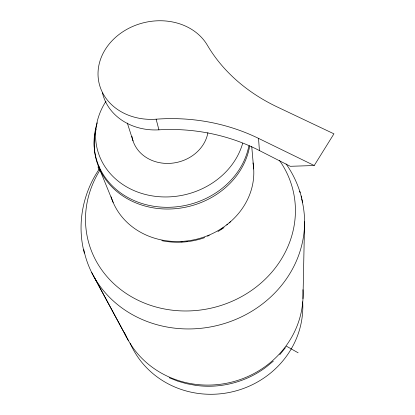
<?xml version="1.0" encoding="UTF-8"?>
<svg xmlns="http://www.w3.org/2000/svg" width="415" height="415" viewBox="0 0 415 415"><rect width="100%" height="100%" fill="white"/><g stroke="black" fill="none" stroke-linecap="round" stroke-linejoin="round"><path stroke-width="0.62" d="M302.981 298.644L304.584 221.698M314.222 165.523L333.935 133.832L277.386 107.029A176.562 141.863 -0.1 0 1 207.417 45.308A57.991 48.788 -13.2 0 0 138.423 24.257A57.991 48.788 -13.2 0 0 98.718 81.459A57.991 48.788 -13.2 0 0 156.128 119.188A199.475 186.226 -22.8 0 1 258.535 138.377L314.222 165.523L290.287 166.301L259.417 150.552C228.582 134.776 193.463 127.773 158.929 129.833A56.948 48.928 -10.2 0 1 102.443 92.877M99.725 168.371C82.746 192.679 76.625 224.406 84.359 253.134M279.762 354.675L285.499 347.63M266.186 367.042L273.303 361.169M265.782 367.342C245.929 382.184 220.168 388.824 195.615 385.348L186.522 383.678L177.693 381.141L169.221 377.764M217.948 231.544L224.007 227.664M204.761 237.624C191.045 242.422 176.079 243.579 161.819 240.684M99.19 166.591L97.961 166.954L99.185 169.943M286.283 346.115L298.141 352.802M286.075 163.93C294.188 175.389 299.838 188.555 302.639 202.313M94.101 277.038L128.385 340.523M91.72 272.588L126.352 336.705M99.04 167.795L113.176 202.468M127.332 123.068L133.028 140.898M299.734 191.206L300.138 192.638M301.108 195.999L301.518 197.436M156.128 119.188L158.929 129.833M251.739 146.516L253.7 168.967M258.535 138.377L259.417 150.552M242.692 143.227A75.203 65.28 -13.3 0 1 141.774 193.452A75.203 65.28 -13.3 0 1 105.991 101.244M301.601 198.78A111.863 101.758 -13.6 0 1 216.236 325.739A111.863 101.758 -13.6 0 1 83.799 249.633M248.818 146.085A78.477 68.371 -13.3 0 1 154.115 206.322A78.477 68.371 -13.3 0 1 97.292 122.819M230.538 221.698A70.394 62.598 -13.4 0 1 229.142 222.948M227.705 224.173A70.394 62.598 -13.4 0 1 226.73 224.966M222.673 227.991A70.394 62.598 -13.4 0 1 221.096 229.059M209.264 235.43A70.394 62.598 -13.4 0 1 207.474 236.177M187.481 241.307A70.394 62.598 -13.4 0 1 186.195 241.452M182.335 241.758A70.394 62.598 -13.4 0 1 181.049 241.821M279.461 160.418A105.488 95.434 -13.5 0 1 259.437 284.389A105.488 95.434 -13.5 0 1 123.203 291.413A105.488 95.434 -13.5 0 1 100.29 169.647M252.989 162.898A73.071 64.89 -13.4 0 1 196.233 239.294A73.071 64.89 -13.4 0 1 111.08 196.772M249.731 145.732A78.694 68.615 -13.3 0 1 158.162 208.527A78.694 68.615 -13.3 0 1 96.057 129.013M302.924 289.67A93.048 87.575 -14 0 1 230.699 382.36A93.048 87.575 -14 0 1 124.407 332.545M207.899 132.681A38.652 33.542 -13.3 0 1 169.559 163.38A38.652 33.542 -13.3 0 1 131.908 136.245M302.68 301.788A89.936 85.117 -14.1 0 1 232.96 391.661A89.936 85.117 -14.1 0 1 130.175 343.247"/></g></svg>
